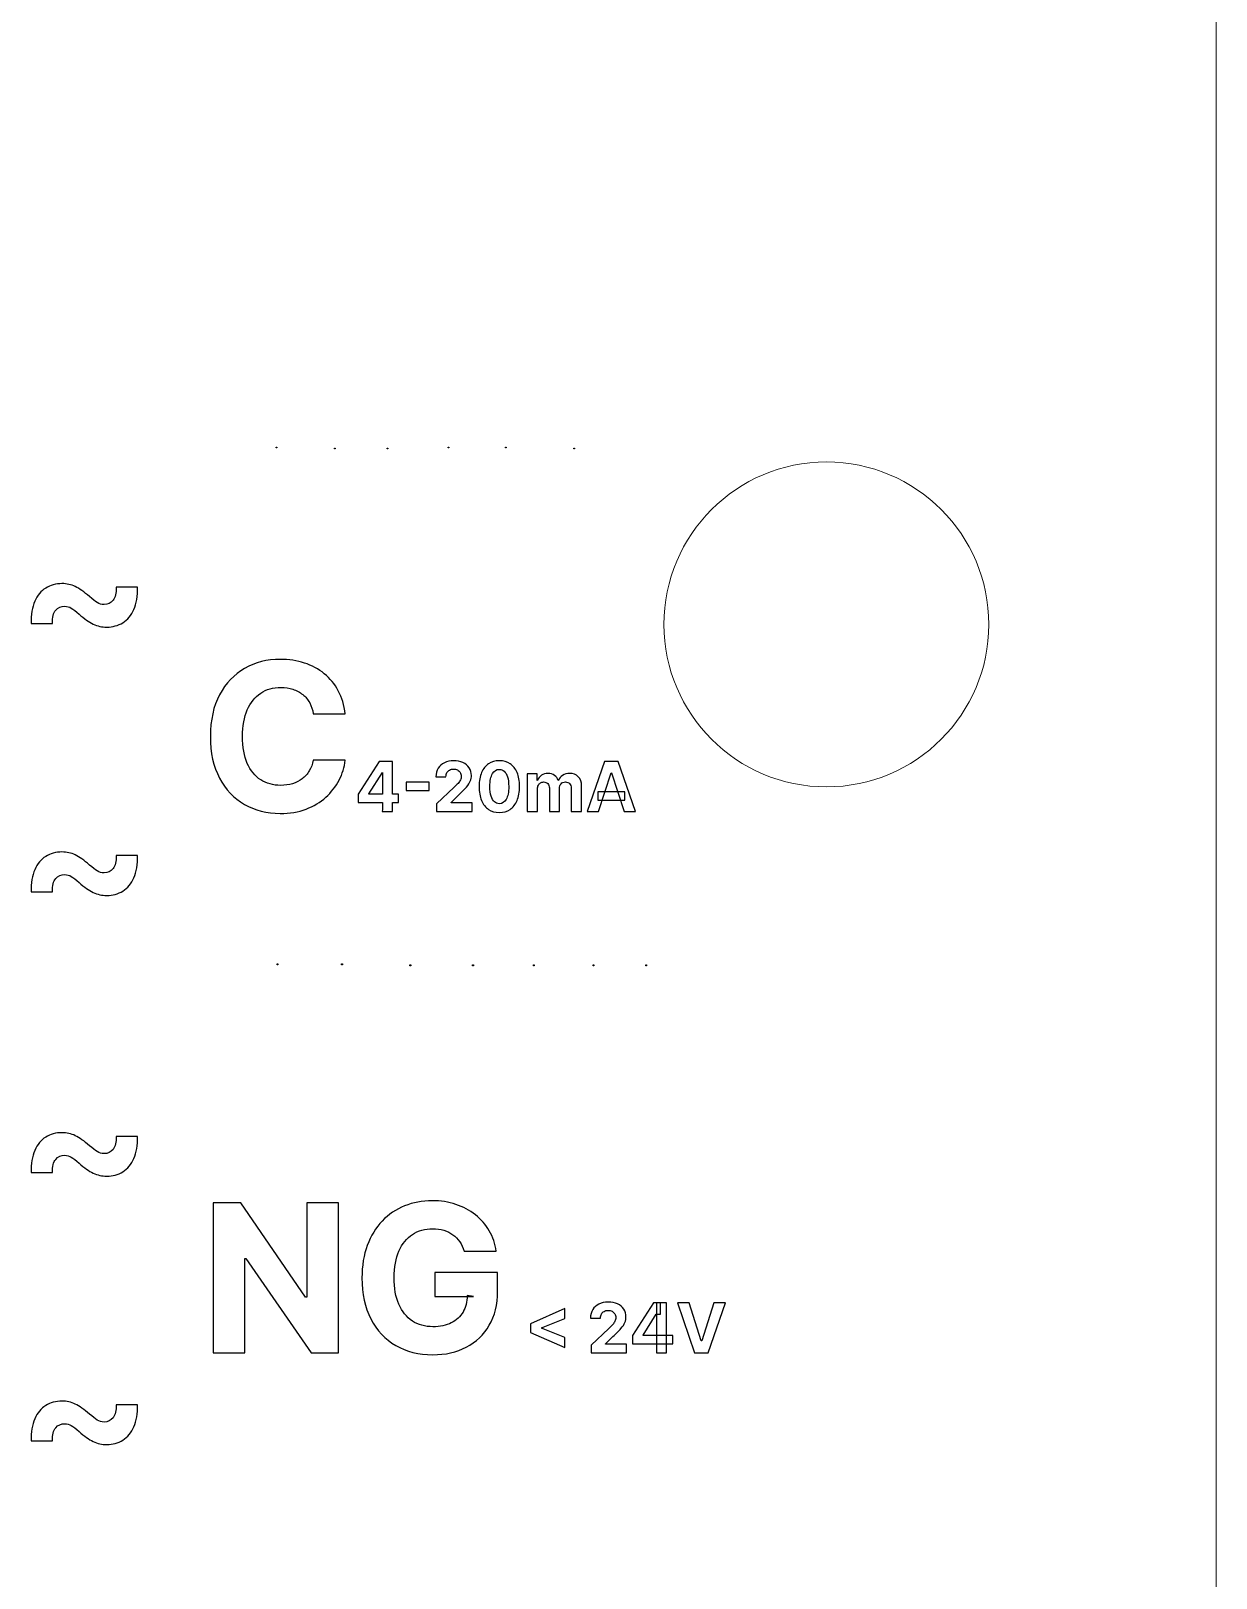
# Model space of a CAD drawing. Header units: millimetres. Extents: x -19 to 19, y -61 to 61.
# Drawn here: x 0.25 to 18.5, y -37.18 to -13.36 of the extents above; entities that cross this region are included whole.
import ezdxf
from ezdxf.lldxf.tags import DXFTag

# ---------------------------------------------------------------- set-up
doc = ezdxf.new("R2010")
doc.units = ezdxf.units.MM
doc.header["$MEASUREMENT"] = 0
doc.header["$XCLIPFRAME"] = 0
doc.layers.add('Layer 1', color=7, linetype='Continuous')
tags = doc.linetypes.add('New Line40', pattern=[0.2, 0.1, -0.1]).pattern_tags.tags
tags[6:7] = [DXFTag(74, 4), DXFTag(75, 0), DXFTag(340, '0'), DXFTag(46, 1.0), DXFTag(50, 0.0), DXFTag(44, 0.0), DXFTag(45, 0.0)]
tags[4:5] = [DXFTag(74, 4), DXFTag(75, 0), DXFTag(340, '0'), DXFTag(46, 1.0), DXFTag(50, 0.0), DXFTag(44, 0.0), DXFTag(45, 0.0)]
tags = doc.linetypes.add('New Line47', pattern=[0.2, 0.1, -0.1]).pattern_tags.tags
tags[6:7] = [DXFTag(74, 4), DXFTag(75, 0), DXFTag(340, '0'), DXFTag(46, 1.0), DXFTag(50, 0.0), DXFTag(44, 0.0), DXFTag(45, 0.0)]
tags[4:5] = [DXFTag(74, 4), DXFTag(75, 0), DXFTag(340, '0'), DXFTag(46, 1.0), DXFTag(50, 0.0), DXFTag(44, 0.0), DXFTag(45, 0.0)]
picture_1 = doc.add_image_def('image4.png', size_in_pixel=(64, 70))
picture_2 = doc.add_image_def('image5.png', size_in_pixel=(64, 70))
picture_3 = doc.add_image_def('image6.png', size_in_pixel=(53, 68))
picture_4 = doc.add_image_def('image7.png', size_in_pixel=(46, 68))
picture_5 = doc.add_image_def('image8.png', size_in_pixel=(56, 68))
picture_6 = doc.add_image_def('image9.png', size_in_pixel=(57, 68))
picture_7 = doc.add_image_def('image10.png', size_in_pixel=(56, 69))
picture_8 = doc.add_image_def('image11.png', size_in_pixel=(61, 70))
picture_9 = doc.add_image_def('image12.png', size_in_pixel=(53, 68))
picture_10 = doc.add_image_def('image13.png', size_in_pixel=(54, 70))
picture_11 = doc.add_image_def('image14.png', size_in_pixel=(57, 68))
picture_12 = doc.add_image_def('image15.png', size_in_pixel=(46, 68))
picture_13 = doc.add_image_def('image16.png', size_in_pixel=(54, 70))

msp = doc.modelspace()

# ---------------------------------------------------------------- linework, layer by layer
at = {"layer": 'Layer 1', "linetype": 'New Line47', "lineweight": 5}
msp.add_open_spline([(18.5019, -50.1686), (18.5019, -50.1686), (18.5019, 50.1865), (18.5019, 50.1865)], degree=3, dxfattribs=at)
at = {"layer": 'Layer 1', "linetype": 'New Line40', "lineweight": 5}
msp.add_open_spline([(12.5005, -24.9952), (13.882, -24.9952), (15.002, -23.8753), (15.002, -22.4937), (15.002, -22.4937), (15.002, -21.1121), (13.882, -19.9923), (12.5005, -19.9923), (12.5005, -19.9923), (11.1189, -19.9923), (9.9991, -21.1121), (9.9991, -22.4937), (9.9991, -22.4937), (9.9991, -23.8753), (11.1189, -24.9952), (12.5005, -24.9952)], degree=3, knots=[0, 0, 0, 0, 0.2, 0.2, 0.2, 0.2, 0.4, 0.4, 0.4, 0.4, 0.6, 0.6, 0.6, 0.6, 1, 1, 1, 1], dxfattribs=at)
at = {"layer": 'Layer 1'}
for points, knots in [([(0.2529, -22.48), (0.2492, -22.343), (0.2672, -22.2292), (0.3071, -22.1381), (0.3071, -22.1381), (0.3476, -22.0472), (0.404, -21.9794), (0.4762, -21.9342), (0.4762, -21.9342), (0.5491, -21.8883), (0.6326, -21.8654), (0.7265, -21.8654), (0.7265, -21.8654), (0.7994, -21.8654), (0.8678, -21.8809), (0.9318, -21.9115), (0.9318, -21.9115), (0.9957, -21.9415), (1.069, -21.9931), (1.1516, -22.0661), (1.1516, -22.0661), (1.199, -22.1068), (1.2381, -22.137), (1.2689, -22.1576), (1.2689, -22.1576), (1.2997, -22.1776), (1.3351, -22.1878), (1.3749, -22.1878), (1.3749, -22.1878), (1.432, -22.1878), (1.4783, -22.166), (1.5136, -22.1226), (1.5136, -22.1226), (1.5496, -22.0781), (1.5666, -22.0111), (1.5644, -21.9218), (1.5644, -21.9218), (1.5644, -21.9218), (1.8914, -21.9218), (1.8914, -21.9218), (1.8914, -21.9218), (1.8951, -22.0577), (1.8763, -22.1713), (1.835, -22.2622), (1.835, -22.2622), (1.7944, -22.3533), (1.7376, -22.4217), (1.6647, -22.4676), (1.6647, -22.4676), (1.5918, -22.5124), (1.5095, -22.5351), (1.4177, -22.5351), (1.4177, -22.5351), (1.3425, -22.5351), (1.2727, -22.5195), (1.208, -22.4877), (1.208, -22.4877), (1.1434, -22.4564), (1.0709, -22.4056), (0.9904, -22.3357), (0.9904, -22.3357), (0.9408, -22.292), (0.901, -22.2609), (0.8709, -22.2418), (0.8709, -22.2418), (0.8415, -22.2232), (0.8074, -22.2136), (0.7682, -22.2136), (0.7682, -22.2136), (0.7134, -22.2136), (0.6675, -22.2344), (0.6307, -22.2757), (0.6307, -22.2757), (0.5946, -22.3162), (0.5774, -22.3844), (0.5788, -22.48), (0.5788, -22.48), (0.5788, -22.48), (0.2529, -22.48), (0.2529, -22.48)], [0, 0, 0, 0, 0.047619, 0.047619, 0.047619, 0.047619, 0.0952381, 0.0952381, 0.0952381, 0.0952381, 0.1428571, 0.1428571, 0.1428571, 0.1428571, 0.1904762, 0.1904762, 0.1904762, 0.1904762, 0.2380952, 0.2380952, 0.2380952, 0.2380952, 0.2857143, 0.2857143, 0.2857143, 0.2857143, 0.3333333, 0.3333333, 0.3333333, 0.3333333, 0.3809524, 0.3809524, 0.3809524, 0.3809524, 0.4285714, 0.4285714, 0.4285714, 0.4285714, 0.4761905, 0.4761905, 0.4761905, 0.4761905, 0.5238095, 0.5238095, 0.5238095, 0.5238095, 0.5714286, 0.5714286, 0.5714286, 0.5714286, 0.6190476, 0.6190476, 0.6190476, 0.6190476, 0.6666667, 0.6666667, 0.6666667, 0.6666667, 0.7142857, 0.7142857, 0.7142857, 0.7142857, 0.7619048, 0.7619048, 0.7619048, 0.7619048, 0.8095238, 0.8095238, 0.8095238, 0.8095238, 0.8571429, 0.8571429, 0.8571429, 0.8571429, 0.9047619, 0.9047619, 0.9047619, 0.9047619, 1, 1, 1, 1]), ([(5.0912, -23.8719), (5.0912, -23.8719), (4.5973, -23.8719), (4.5973, -23.8719), (4.5973, -23.8719), (4.5882, -23.808), (4.5698, -23.7512), (4.5421, -23.7017), (4.5421, -23.7017), (4.5142, -23.6513), (4.4785, -23.6083), (4.4349, -23.573), (4.4349, -23.573), (4.3913, -23.5377), (4.341, -23.5105), (4.2838, -23.4918), (4.2838, -23.4918), (4.2274, -23.4732), (4.1662, -23.4637), (4.1, -23.4637), (4.1, -23.4637), (3.9804, -23.4637), (3.8764, -23.4933), (3.7877, -23.5529), (3.7877, -23.5529), (3.6989, -23.6115), (3.6301, -23.6972), (3.5813, -23.8097), (3.5813, -23.8097), (3.5325, -23.9219), (3.508, -24.0578), (3.508, -24.2179), (3.508, -24.2179), (3.508, -24.3827), (3.5325, -24.521), (3.5813, -24.6329), (3.5813, -24.6329), (3.6309, -24.745), (3.7001, -24.8297), (3.7888, -24.8869), (3.7888, -24.8869), (3.8775, -24.9437), (3.9801, -24.9723), (4.0966, -24.9723), (4.0966, -24.9723), (4.162, -24.9723), (4.2226, -24.9639), (4.2782, -24.9465), (4.2782, -24.9465), (4.3346, -24.9292), (4.3846, -24.9041), (4.4281, -24.8711), (4.4281, -24.8711), (4.4718, -24.8372), (4.5078, -24.7962), (4.5363, -24.7478), (4.5363, -24.7478), (4.5657, -24.7), (4.5859, -24.6452), (4.5973, -24.5834), (4.5973, -24.5834), (4.5973, -24.5834), (5.0912, -24.5856), (5.0912, -24.5856), (5.0912, -24.5856), (5.0784, -24.6918), (5.0464, -24.7937), (4.9953, -24.8925), (4.9953, -24.8925), (4.9449, -24.9899), (4.8769, -25.0777), (4.7912, -25.1551), (4.7912, -25.1551), (4.7062, -25.2319), (4.6047, -25.2927), (4.4867, -25.3378), (4.4867, -25.3378), (4.3695, -25.3823), (4.2368, -25.4042), (4.0887, -25.4042), (4.0887, -25.4042), (3.8828, -25.4042), (3.6985, -25.3575), (3.5362, -25.2644), (3.5362, -25.2644), (3.3746, -25.1712), (3.2467, -25.0365), (3.1529, -24.8597), (3.1529, -24.8597), (3.0596, -24.683), (3.013, -24.4691), (3.013, -24.2179), (3.013, -24.2179), (3.013, -23.9664), (3.0603, -23.7519), (3.1551, -23.5755), (3.1551, -23.5755), (3.2498, -23.3988), (3.3783, -23.2639), (3.5408, -23.1715), (3.5408, -23.1715), (3.7031, -23.0783), (3.8857, -23.0318), (4.0887, -23.0318), (4.0887, -23.0318), (4.2226, -23.0318), (4.3466, -23.0505), (4.4609, -23.0882), (4.4609, -23.0882), (4.5758, -23.1257), (4.6777, -23.1807), (4.7664, -23.2526), (4.7664, -23.2526), (4.8552, -23.3242), (4.9273, -23.4118), (4.9829, -23.5154), (4.9829, -23.5154), (5.0393, -23.6192), (5.0753, -23.7381), (5.0912, -23.8719)], [0, 0, 0, 0, 0.0322581, 0.0322581, 0.0322581, 0.0322581, 0.0645161, 0.0645161, 0.0645161, 0.0645161, 0.0967742, 0.0967742, 0.0967742, 0.0967742, 0.1290323, 0.1290323, 0.1290323, 0.1290323, 0.1612903, 0.1612903, 0.1612903, 0.1612903, 0.1935484, 0.1935484, 0.1935484, 0.1935484, 0.2258065, 0.2258065, 0.2258065, 0.2258065, 0.2580645, 0.2580645, 0.2580645, 0.2580645, 0.2903226, 0.2903226, 0.2903226, 0.2903226, 0.3225806, 0.3225806, 0.3225806, 0.3225806, 0.3548387, 0.3548387, 0.3548387, 0.3548387, 0.3870968, 0.3870968, 0.3870968, 0.3870968, 0.4193548, 0.4193548, 0.4193548, 0.4193548, 0.4516129, 0.4516129, 0.4516129, 0.4516129, 0.483871, 0.483871, 0.483871, 0.483871, 0.516129, 0.516129, 0.516129, 0.516129, 0.5483871, 0.5483871, 0.5483871, 0.5483871, 0.5806452, 0.5806452, 0.5806452, 0.5806452, 0.6129032, 0.6129032, 0.6129032, 0.6129032, 0.6451613, 0.6451613, 0.6451613, 0.6451613, 0.6774194, 0.6774194, 0.6774194, 0.6774194, 0.7096774, 0.7096774, 0.7096774, 0.7096774, 0.7419355, 0.7419355, 0.7419355, 0.7419355, 0.7741935, 0.7741935, 0.7741935, 0.7741935, 0.8064516, 0.8064516, 0.8064516, 0.8064516, 0.8387097, 0.8387097, 0.8387097, 0.8387097, 0.8709677, 0.8709677, 0.8709677, 0.8709677, 0.9032258, 0.9032258, 0.9032258, 0.9032258, 0.9354839, 0.9354839, 0.9354839, 0.9354839, 1, 1, 1, 1]), ([(5.6607, -25.3727), (5.6607, -25.3727), (5.6649, -25.3419), (5.6649, -25.3419), (5.6649, -25.3419), (5.6649, -25.3419), (5.6649, -25.2372), (5.6649, -25.2372), (5.6649, -25.2372), (5.6649, -25.2372), (5.2914, -25.2372), (5.2914, -25.2372), (5.2914, -25.2372), (5.2914, -25.2372), (5.2914, -25.1092), (5.2914, -25.1092), (5.2914, -25.1092), (5.2914, -25.1092), (5.6127, -24.6029), (5.6127, -24.6029), (5.6127, -24.6029), (5.6127, -24.6029), (5.6638, -24.6029), (5.6638, -24.6029), (5.6638, -24.6029), (5.6638, -24.6029), (5.7231, -24.6029), (5.7231, -24.6029), (5.7231, -24.6029), (5.7231, -24.6029), (5.8163, -24.6029), (5.8163, -24.6029), (5.8163, -24.6029), (5.8163, -24.6029), (5.8163, -24.7294), (5.8163, -24.7294), (5.8163, -24.7294), (5.8163, -24.7294), (5.8163, -25.1071), (5.8163, -25.1071), (5.8163, -25.1071), (5.8163, -25.1071), (5.9118, -25.1071), (5.9118, -25.1071), (5.9118, -25.1071), (5.9118, -25.1071), (5.9118, -25.2372), (5.9118, -25.2372), (5.9118, -25.2372), (5.9118, -25.2372), (5.8163, -25.2372), (5.8163, -25.2372), (5.8163, -25.2372), (5.8163, -25.2372), (5.8163, -25.3422), (5.8163, -25.3422), (5.8163, -25.3422), (5.8163, -25.3422), (5.8163, -25.3727), (5.8163, -25.3727), (5.8163, -25.3727), (5.8163, -25.3727), (5.6607, -25.3727), (5.6607, -25.3727)], [0, 0, 0, 0, 0.0588235, 0.0588235, 0.0588235, 0.0588235, 0.1176471, 0.1176471, 0.1176471, 0.1176471, 0.1764706, 0.1764706, 0.1764706, 0.1764706, 0.2352941, 0.2352941, 0.2352941, 0.2352941, 0.2941176, 0.2941176, 0.2941176, 0.2941176, 0.3529412, 0.3529412, 0.3529412, 0.3529412, 0.4117647, 0.4117647, 0.4117647, 0.4117647, 0.4705882, 0.4705882, 0.4705882, 0.4705882, 0.5294118, 0.5294118, 0.5294118, 0.5294118, 0.5882353, 0.5882353, 0.5882353, 0.5882353, 0.6470588, 0.6470588, 0.6470588, 0.6470588, 0.7058824, 0.7058824, 0.7058824, 0.7058824, 0.7647059, 0.7647059, 0.7647059, 0.7647059, 0.8235294, 0.8235294, 0.8235294, 0.8235294, 0.8823529, 0.8823529, 0.8823529, 0.8823529, 1, 1, 1, 1]), ([(5.6649, -25.1071), (5.6649, -25.1071), (5.6649, -24.7725), (5.6649, -24.7725), (5.6649, -24.7725), (5.6649, -24.7725), (5.4552, -25.1011), (5.4552, -25.1011), (5.4552, -25.1011), (5.4552, -25.1011), (5.4552, -25.1071), (5.4552, -25.1071), (5.4552, -25.1071), (5.4552, -25.1071), (5.6649, -25.1071), (5.6649, -25.1071)], [0, 0, 0, 0, 0.2, 0.2, 0.2, 0.2, 0.4, 0.4, 0.4, 0.4, 0.6, 0.6, 0.6, 0.6, 1, 1, 1, 1]), ([(6.4947, -25.3727), (6.4947, -25.3727), (6.4947, -25.2556), (6.4947, -25.2556), (6.4947, -25.2556), (6.4947, -25.2556), (6.7687, -25.0019), (6.7687, -25.0019), (6.7687, -25.0019), (6.7921, -24.9793), (6.8115, -24.9589), (6.8274, -24.9409), (6.8274, -24.9409), (6.8434, -24.9229), (6.8555, -24.9052), (6.8638, -24.888), (6.8638, -24.888), (6.8721, -24.8703), (6.8762, -24.8513), (6.8762, -24.8312), (6.8762, -24.8312), (6.8762, -24.8085), (6.8711, -24.7892), (6.8609, -24.7729), (6.8609, -24.7729), (6.8506, -24.7564), (6.8365, -24.7437), (6.8187, -24.7348), (6.8187, -24.7348), (6.801, -24.726), (6.7807, -24.7214), (6.7582, -24.7214), (6.7582, -24.7214), (6.7346, -24.7214), (6.714, -24.726), (6.6966, -24.7356), (6.6966, -24.7356), (6.679, -24.745), (6.6655, -24.7588), (6.6559, -24.7765), (6.6559, -24.7765), (6.6464, -24.7945), (6.6416, -24.8156), (6.6416, -24.84), (6.6416, -24.84), (6.6416, -24.84), (6.4872, -24.84), (6.4872, -24.84), (6.4872, -24.84), (6.4872, -24.7898), (6.4986, -24.7461), (6.5214, -24.709), (6.5214, -24.709), (6.5442, -24.6721), (6.5762, -24.6432), (6.6172, -24.623), (6.6172, -24.623), (6.6583, -24.6025), (6.7056, -24.5924), (6.7594, -24.5924), (6.7594, -24.5924), (6.8145, -24.5924), (6.8625, -24.6022), (6.9033, -24.622), (6.9033, -24.622), (6.9443, -24.641), (6.9763, -24.6678), (6.9991, -24.7024), (6.9991, -24.7024), (7.0219, -24.7366), (7.0333, -24.7757), (7.0333, -24.8203), (7.0333, -24.8203), (7.0333, -24.8492), (7.0275, -24.8781), (7.0161, -24.9063), (7.0161, -24.9063), (7.0047, -24.9345), (6.9846, -24.9659), (6.9555, -25.0005), (6.9555, -25.0005), (6.9265, -25.0351), (6.8855, -25.076), (6.8326, -25.1243), (6.8326, -25.1243), (6.8326, -25.1243), (6.7202, -25.2344), (6.7202, -25.2344), (6.7202, -25.2344), (6.7202, -25.2344), (6.7202, -25.2398), (6.7202, -25.2398), (6.7202, -25.2398), (6.7202, -25.2398), (7.0435, -25.2398), (7.0435, -25.2398), (7.0435, -25.2398), (7.0435, -25.2398), (7.0435, -25.3727), (7.0435, -25.3727), (7.0435, -25.3727), (7.0435, -25.3727), (6.4947, -25.3727), (6.4947, -25.3727)], [0, 0, 0, 0, 0.037037, 0.037037, 0.037037, 0.037037, 0.0740741, 0.0740741, 0.0740741, 0.0740741, 0.1111111, 0.1111111, 0.1111111, 0.1111111, 0.1481481, 0.1481481, 0.1481481, 0.1481481, 0.1851852, 0.1851852, 0.1851852, 0.1851852, 0.2222222, 0.2222222, 0.2222222, 0.2222222, 0.2592593, 0.2592593, 0.2592593, 0.2592593, 0.2962963, 0.2962963, 0.2962963, 0.2962963, 0.3333333, 0.3333333, 0.3333333, 0.3333333, 0.3703704, 0.3703704, 0.3703704, 0.3703704, 0.4074074, 0.4074074, 0.4074074, 0.4074074, 0.4444444, 0.4444444, 0.4444444, 0.4444444, 0.4814815, 0.4814815, 0.4814815, 0.4814815, 0.5185185, 0.5185185, 0.5185185, 0.5185185, 0.5555556, 0.5555556, 0.5555556, 0.5555556, 0.5925926, 0.5925926, 0.5925926, 0.5925926, 0.6296296, 0.6296296, 0.6296296, 0.6296296, 0.6666667, 0.6666667, 0.6666667, 0.6666667, 0.7037037, 0.7037037, 0.7037037, 0.7037037, 0.7407407, 0.7407407, 0.7407407, 0.7407407, 0.7777778, 0.7777778, 0.7777778, 0.7777778, 0.8148148, 0.8148148, 0.8148148, 0.8148148, 0.8518519, 0.8518519, 0.8518519, 0.8518519, 0.8888889, 0.8888889, 0.8888889, 0.8888889, 0.9259259, 0.9259259, 0.9259259, 0.9259259, 1, 1, 1, 1]), ([(7.4632, -25.3896), (7.3985, -25.3892), (7.3429, -25.3734), (7.2964, -25.342), (7.2964, -25.342), (7.25, -25.3103), (7.2142, -25.2648), (7.1892, -25.2048), (7.1892, -25.2048), (7.1644, -25.1448), (7.1521, -25.0728), (7.1524, -24.9885), (7.1524, -24.9885), (7.1524, -24.9045), (7.1648, -24.8333), (7.1896, -24.774), (7.1896, -24.774), (7.2146, -24.7148), (7.2504, -24.67), (7.2966, -24.6392), (7.2966, -24.6392), (7.3433, -24.6078), (7.3988, -24.5924), (7.4632, -24.5924), (7.4632, -24.5924), (7.5276, -24.5924), (7.5829, -24.6078), (7.6293, -24.6392), (7.6293, -24.6392), (7.6759, -24.6702), (7.7118, -24.715), (7.7368, -24.7744), (7.7368, -24.7744), (7.7619, -24.8333), (7.7743, -24.9045), (7.774, -24.9885), (7.774, -24.9885), (7.774, -25.0732), (7.7615, -25.1452), (7.7364, -25.2051), (7.7364, -25.2051), (7.7116, -25.2651), (7.676, -25.3106), (7.6297, -25.3424), (7.6297, -25.3424), (7.5833, -25.3738), (7.5279, -25.3896), (7.4632, -25.3896)], [0, 0, 0, 0, 0.0769231, 0.0769231, 0.0769231, 0.0769231, 0.1538462, 0.1538462, 0.1538462, 0.1538462, 0.2307692, 0.2307692, 0.2307692, 0.2307692, 0.3076923, 0.3076923, 0.3076923, 0.3076923, 0.3846154, 0.3846154, 0.3846154, 0.3846154, 0.4615385, 0.4615385, 0.4615385, 0.4615385, 0.5384615, 0.5384615, 0.5384615, 0.5384615, 0.6153846, 0.6153846, 0.6153846, 0.6153846, 0.6923077, 0.6923077, 0.6923077, 0.6923077, 0.7692308, 0.7692308, 0.7692308, 0.7692308, 0.8461538, 0.8461538, 0.8461538, 0.8461538, 1, 1, 1, 1]), ([(7.4632, -25.2548), (7.5073, -25.2548), (7.5425, -25.2327), (7.5688, -25.1882), (7.5688, -25.1882), (7.5952, -25.1438), (7.6081, -25.0775), (7.6079, -24.9885), (7.6079, -24.9885), (7.6079, -24.9303), (7.6019, -24.8816), (7.5899, -24.8428), (7.5899, -24.8428), (7.5781, -24.804), (7.5613, -24.7746), (7.5395, -24.7553), (7.5395, -24.7553), (7.518, -24.7356), (7.4925, -24.726), (7.4632, -24.726), (7.4632, -24.726), (7.4193, -24.726), (7.3843, -24.7478), (7.358, -24.7916), (7.358, -24.7916), (7.3317, -24.8355), (7.3184, -24.9011), (7.3181, -24.9885), (7.3181, -24.9885), (7.3181, -25.0477), (7.324, -25.0972), (7.3358, -25.1367), (7.3358, -25.1367), (7.3478, -25.1759), (7.3648, -25.2055), (7.3865, -25.2252), (7.3865, -25.2252), (7.4084, -25.245), (7.4339, -25.2548), (7.4632, -25.2548)], [0, 0, 0, 0, 0.0909091, 0.0909091, 0.0909091, 0.0909091, 0.1818182, 0.1818182, 0.1818182, 0.1818182, 0.2727273, 0.2727273, 0.2727273, 0.2727273, 0.3636364, 0.3636364, 0.3636364, 0.3636364, 0.4545455, 0.4545455, 0.4545455, 0.4545455, 0.5454545, 0.5454545, 0.5454545, 0.5454545, 0.6363636, 0.6363636, 0.6363636, 0.6363636, 0.7272727, 0.7272727, 0.7272727, 0.7272727, 0.8181818, 0.8181818, 0.8181818, 0.8181818, 1, 1, 1, 1]), ([(8.9927, -25.3727), (8.9927, -25.3727), (8.8183, -25.3727), (8.8183, -25.3727), (8.8183, -25.3727), (8.8183, -25.3727), (9.084, -24.6029), (9.084, -24.6029), (9.084, -24.6029), (9.084, -24.6029), (9.2938, -24.6029), (9.2938, -24.6029), (9.2938, -24.6029), (9.2938, -24.6029), (9.5592, -25.3727), (9.5592, -25.3727), (9.5592, -25.3727), (9.5592, -25.3727), (9.3847, -25.3727), (9.3847, -25.3727), (9.3847, -25.3727), (9.3847, -25.3727), (9.1919, -24.7789), (9.1919, -24.7789), (9.1919, -24.7789), (9.1919, -24.7789), (9.1859, -24.7789), (9.1859, -24.7789), (9.1859, -24.7789), (9.1859, -24.7789), (8.9927, -25.3727), (8.9927, -25.3727)], [0, 0, 0, 0, 0.1111111, 0.1111111, 0.1111111, 0.1111111, 0.2222222, 0.2222222, 0.2222222, 0.2222222, 0.3333333, 0.3333333, 0.3333333, 0.3333333, 0.4444444, 0.4444444, 0.4444444, 0.4444444, 0.5555556, 0.5555556, 0.5555556, 0.5555556, 0.6666667, 0.6666667, 0.6666667, 0.6666667, 0.7777778, 0.7777778, 0.7777778, 0.7777778, 1, 1, 1, 1]), ([(6.3815, -24.9243), (6.3815, -24.9243), (6.3815, -25.0513), (6.3815, -25.0513), (6.3815, -25.0513), (6.3815, -25.0513), (6.0305, -25.0513), (6.0305, -25.0513), (6.0305, -25.0513), (6.0305, -25.0513), (6.0305, -24.9243), (6.0305, -24.9243), (6.0305, -24.9243), (6.0305, -24.9243), (6.3815, -24.9243), (6.3815, -24.9243)], [0, 0, 0, 0, 0.2, 0.2, 0.2, 0.2, 0.4, 0.4, 0.4, 0.4, 0.6, 0.6, 0.6, 0.6, 1, 1, 1, 1]), ([(7.8916, -25.3727), (7.8916, -25.3727), (7.8916, -24.7956), (7.8916, -24.7956), (7.8916, -24.7956), (7.8916, -24.7956), (8.0442, -24.7956), (8.0442, -24.7956), (8.0442, -24.7956), (8.0442, -24.7956), (8.0442, -24.8972), (8.0442, -24.8972), (8.0442, -24.8972), (8.0442, -24.8972), (8.051, -24.8972), (8.051, -24.8972), (8.051, -24.8972), (8.063, -24.8636), (8.083, -24.8368), (8.1111, -24.8171), (8.1111, -24.8171), (8.1391, -24.7976), (8.1727, -24.7877), (8.2118, -24.7877), (8.2118, -24.7877), (8.2514, -24.7877), (8.2852, -24.7976), (8.3129, -24.8177), (8.3129, -24.8177), (8.3408, -24.8372), (8.3593, -24.8636), (8.3685, -24.8972), (8.3685, -24.8972), (8.3685, -24.8972), (8.3745, -24.8972), (8.3745, -24.8972), (8.3745, -24.8972), (8.3864, -24.8643), (8.4077, -24.8379), (8.4385, -24.8181), (8.4385, -24.8181), (8.4696, -24.798), (8.5062, -24.7877), (8.5486, -24.7877), (8.5486, -24.7877), (8.6025, -24.7877), (8.6461, -24.8051), (8.6797, -24.8393), (8.6797, -24.8393), (8.7136, -24.8735), (8.7305, -24.9219), (8.7305, -24.9847), (8.7305, -24.9847), (8.7305, -24.9847), (8.7305, -25.3727), (8.7305, -25.3727), (8.7305, -25.3727), (8.7305, -25.3727), (8.5708, -25.3727), (8.5708, -25.3727), (8.5708, -25.3727), (8.5708, -25.3727), (8.5708, -25.016), (8.5708, -25.016), (8.5708, -25.016), (8.5708, -24.9839), (8.5622, -24.96), (8.5452, -24.9437), (8.5452, -24.9437), (8.5281, -24.9279), (8.5069, -24.9197), (8.4813, -24.9197), (8.4813, -24.9197), (8.4522, -24.9197), (8.4296, -24.9292), (8.4133, -24.9476), (8.4133, -24.9476), (8.397, -24.9659), (8.3889, -24.9903), (8.3889, -25.0203), (8.3889, -25.0203), (8.3889, -25.0203), (8.3889, -25.3727), (8.3889, -25.3727), (8.3889, -25.3727), (8.3889, -25.3727), (8.2337, -25.3727), (8.2337, -25.3727), (8.2337, -25.3727), (8.2337, -25.3727), (8.2337, -25.0125), (8.2337, -25.0125), (8.2337, -25.0125), (8.2337, -24.9843), (8.2255, -24.9617), (8.2091, -24.9451), (8.2091, -24.9451), (8.1931, -24.9281), (8.1719, -24.9197), (8.1457, -24.9197), (8.1457, -24.9197), (8.1279, -24.9197), (8.1118, -24.9243), (8.0975, -24.9335), (8.0975, -24.9335), (8.0835, -24.9423), (8.0723, -24.9547), (8.0641, -24.9705), (8.0641, -24.9705), (8.0558, -24.9864), (8.0517, -25.0048), (8.0517, -25.0263), (8.0517, -25.0263), (8.0517, -25.0263), (8.0517, -25.3727), (8.0517, -25.3727), (8.0517, -25.3727), (8.0517, -25.3727), (7.8916, -25.3727), (7.8916, -25.3727)], [0, 0, 0, 0, 0.0322581, 0.0322581, 0.0322581, 0.0322581, 0.0645161, 0.0645161, 0.0645161, 0.0645161, 0.0967742, 0.0967742, 0.0967742, 0.0967742, 0.1290323, 0.1290323, 0.1290323, 0.1290323, 0.1612903, 0.1612903, 0.1612903, 0.1612903, 0.1935484, 0.1935484, 0.1935484, 0.1935484, 0.2258065, 0.2258065, 0.2258065, 0.2258065, 0.2580645, 0.2580645, 0.2580645, 0.2580645, 0.2903226, 0.2903226, 0.2903226, 0.2903226, 0.3225806, 0.3225806, 0.3225806, 0.3225806, 0.3548387, 0.3548387, 0.3548387, 0.3548387, 0.3870968, 0.3870968, 0.3870968, 0.3870968, 0.4193548, 0.4193548, 0.4193548, 0.4193548, 0.4516129, 0.4516129, 0.4516129, 0.4516129, 0.483871, 0.483871, 0.483871, 0.483871, 0.516129, 0.516129, 0.516129, 0.516129, 0.5483871, 0.5483871, 0.5483871, 0.5483871, 0.5806452, 0.5806452, 0.5806452, 0.5806452, 0.6129032, 0.6129032, 0.6129032, 0.6129032, 0.6451613, 0.6451613, 0.6451613, 0.6451613, 0.6774194, 0.6774194, 0.6774194, 0.6774194, 0.7096774, 0.7096774, 0.7096774, 0.7096774, 0.7419355, 0.7419355, 0.7419355, 0.7419355, 0.7741935, 0.7741935, 0.7741935, 0.7741935, 0.8064516, 0.8064516, 0.8064516, 0.8064516, 0.8387097, 0.8387097, 0.8387097, 0.8387097, 0.8709677, 0.8709677, 0.8709677, 0.8709677, 0.9032258, 0.9032258, 0.9032258, 0.9032258, 0.9354839, 0.9354839, 0.9354839, 0.9354839, 1, 1, 1, 1]), ([(8.9818, -25.07), (8.9818, -25.07), (9.3937, -25.07), (9.3937, -25.07), (9.3937, -25.07), (9.3937, -25.07), (9.3937, -25.1974), (9.3937, -25.1974), (9.3937, -25.1974), (9.3937, -25.1974), (8.9818, -25.1974), (8.9818, -25.1974), (8.9818, -25.1974), (8.9818, -25.1974), (8.9818, -25.07), (8.9818, -25.07)], [0, 0, 0, 0, 0.2, 0.2, 0.2, 0.2, 0.4, 0.4, 0.4, 0.4, 0.6, 0.6, 0.6, 0.6, 1, 1, 1, 1]), ([(0.2529, -26.6122), (0.2492, -26.4752), (0.2672, -26.3614), (0.3071, -26.2703), (0.3071, -26.2703), (0.3476, -26.1793), (0.404, -26.1115), (0.4762, -26.0664), (0.4762, -26.0664), (0.5491, -26.0205), (0.6326, -25.9976), (0.7265, -25.9976), (0.7265, -25.9976), (0.7994, -25.9976), (0.8678, -26.0128), (0.9318, -26.0439), (0.9318, -26.0439), (0.9957, -26.0737), (1.069, -26.1253), (1.1516, -26.1983), (1.1516, -26.1983), (1.199, -26.2389), (1.2381, -26.2692), (1.2689, -26.2897), (1.2689, -26.2897), (1.2997, -26.3097), (1.3351, -26.32), (1.3749, -26.32), (1.3749, -26.32), (1.432, -26.32), (1.4783, -26.2981), (1.5136, -26.2544), (1.5136, -26.2544), (1.5496, -26.2103), (1.5666, -26.1433), (1.5644, -26.054), (1.5644, -26.054), (1.5644, -26.054), (1.8914, -26.054), (1.8914, -26.054), (1.8914, -26.054), (1.8951, -26.1899), (1.8763, -26.3035), (1.835, -26.3944), (1.835, -26.3944), (1.7944, -26.4855), (1.7376, -26.5536), (1.6647, -26.5995), (1.6647, -26.5995), (1.5918, -26.6446), (1.5095, -26.6673), (1.4177, -26.6673), (1.4177, -26.6673), (1.3425, -26.6673), (1.2727, -26.6514), (1.208, -26.6199), (1.208, -26.6199), (1.1434, -26.5882), (1.0709, -26.5378), (0.9904, -26.4675), (0.9904, -26.4675), (0.9408, -26.4242), (0.901, -26.3927), (0.8709, -26.374), (0.8709, -26.374), (0.8415, -26.3554), (0.8074, -26.3458), (0.7682, -26.3458), (0.7682, -26.3458), (0.7134, -26.3458), (0.6675, -26.3666), (0.6307, -26.4079), (0.6307, -26.4079), (0.5946, -26.4484), (0.5774, -26.5166), (0.5788, -26.6122), (0.5788, -26.6122), (0.5788, -26.6122), (0.2529, -26.6122), (0.2529, -26.6122)], [0, 0, 0, 0, 0.047619, 0.047619, 0.047619, 0.047619, 0.0952381, 0.0952381, 0.0952381, 0.0952381, 0.1428571, 0.1428571, 0.1428571, 0.1428571, 0.1904762, 0.1904762, 0.1904762, 0.1904762, 0.2380952, 0.2380952, 0.2380952, 0.2380952, 0.2857143, 0.2857143, 0.2857143, 0.2857143, 0.3333333, 0.3333333, 0.3333333, 0.3333333, 0.3809524, 0.3809524, 0.3809524, 0.3809524, 0.4285714, 0.4285714, 0.4285714, 0.4285714, 0.4761905, 0.4761905, 0.4761905, 0.4761905, 0.5238095, 0.5238095, 0.5238095, 0.5238095, 0.5714286, 0.5714286, 0.5714286, 0.5714286, 0.6190476, 0.6190476, 0.6190476, 0.6190476, 0.6666667, 0.6666667, 0.6666667, 0.6666667, 0.7142857, 0.7142857, 0.7142857, 0.7142857, 0.7619048, 0.7619048, 0.7619048, 0.7619048, 0.8095238, 0.8095238, 0.8095238, 0.8095238, 0.8571429, 0.8571429, 0.8571429, 0.8571429, 0.9047619, 0.9047619, 0.9047619, 0.9047619, 1, 1, 1, 1]), ([(0.2529, -30.9349), (0.2492, -30.798), (0.2672, -30.6841), (0.3071, -30.593), (0.3071, -30.593), (0.3476, -30.5019), (0.404, -30.4339), (0.4762, -30.3891), (0.4762, -30.3891), (0.5491, -30.3433), (0.6326, -30.3203), (0.7265, -30.3203), (0.7265, -30.3203), (0.7994, -30.3203), (0.8678, -30.3354), (0.9318, -30.3665), (0.9318, -30.3665), (0.9957, -30.3965), (1.069, -30.4479), (1.1516, -30.521), (1.1516, -30.521), (1.199, -30.5615), (1.2381, -30.5919), (1.2689, -30.6121), (1.2689, -30.6121), (1.2997, -30.6325), (1.3351, -30.6428), (1.3749, -30.6428), (1.3749, -30.6428), (1.432, -30.6428), (1.4783, -30.6209), (1.5136, -30.5771), (1.5136, -30.5771), (1.5496, -30.533), (1.5666, -30.4659), (1.5644, -30.3763), (1.5644, -30.3763), (1.5644, -30.3763), (1.8914, -30.3763), (1.8914, -30.3763), (1.8914, -30.3763), (1.8951, -30.5126), (1.8763, -30.6262), (1.835, -30.7172), (1.835, -30.7172), (1.7944, -30.8082), (1.7376, -30.8762), (1.6647, -30.9221), (1.6647, -30.9221), (1.5918, -30.9673), (1.5095, -30.9899), (1.4177, -30.9899), (1.4177, -30.9899), (1.3425, -30.9899), (1.2727, -30.974), (1.208, -30.9427), (1.208, -30.9427), (1.1434, -30.9109), (1.0709, -30.8604), (0.9904, -30.7902), (0.9904, -30.7902), (0.9408, -30.7468), (0.901, -30.7154), (0.8709, -30.6968), (0.8709, -30.6968), (0.8415, -30.6781), (0.8074, -30.6685), (0.7682, -30.6685), (0.7682, -30.6685), (0.7134, -30.6685), (0.6675, -30.6893), (0.6307, -30.7306), (0.6307, -30.7306), (0.5946, -30.7712), (0.5774, -30.8393), (0.5788, -30.9349), (0.5788, -30.9349), (0.5788, -30.9349), (0.2529, -30.9349), (0.2529, -30.9349)], [0, 0, 0, 0, 0.047619, 0.047619, 0.047619, 0.047619, 0.0952381, 0.0952381, 0.0952381, 0.0952381, 0.1428571, 0.1428571, 0.1428571, 0.1428571, 0.1904762, 0.1904762, 0.1904762, 0.1904762, 0.2380952, 0.2380952, 0.2380952, 0.2380952, 0.2857143, 0.2857143, 0.2857143, 0.2857143, 0.3333333, 0.3333333, 0.3333333, 0.3333333, 0.3809524, 0.3809524, 0.3809524, 0.3809524, 0.4285714, 0.4285714, 0.4285714, 0.4285714, 0.4761905, 0.4761905, 0.4761905, 0.4761905, 0.5238095, 0.5238095, 0.5238095, 0.5238095, 0.5714286, 0.5714286, 0.5714286, 0.5714286, 0.6190476, 0.6190476, 0.6190476, 0.6190476, 0.6666667, 0.6666667, 0.6666667, 0.6666667, 0.7142857, 0.7142857, 0.7142857, 0.7142857, 0.7619048, 0.7619048, 0.7619048, 0.7619048, 0.8095238, 0.8095238, 0.8095238, 0.8095238, 0.8571429, 0.8571429, 0.8571429, 0.8571429, 0.9047619, 0.9047619, 0.9047619, 0.9047619, 1, 1, 1, 1]), ([(4.9852, -31.3988), (4.9852, -31.3988), (4.9852, -33.7084), (4.9852, -33.7084), (4.9852, -33.7084), (4.9852, -33.7084), (4.5634, -33.7084), (4.5634, -33.7084), (4.5634, -33.7084), (4.5634, -33.7084), (3.5588, -32.2548), (3.5588, -32.2548), (3.5588, -32.2548), (3.5588, -32.2548), (3.5418, -32.2548), (3.5418, -32.2548), (3.5418, -32.2548), (3.5418, -32.2548), (3.5418, -33.7084), (3.5418, -33.7084), (3.5418, -33.7084), (3.5418, -33.7084), (3.0536, -33.7084), (3.0536, -33.7084), (3.0536, -33.7084), (3.0536, -33.7084), (3.0536, -31.3988), (3.0536, -31.3988), (3.0536, -31.3988), (3.0536, -31.3988), (3.4821, -31.3988), (3.4821, -31.3988), (3.4821, -31.3988), (3.4821, -31.3988), (4.4789, -32.8514), (4.4789, -32.8514), (4.4789, -32.8514), (4.4789, -32.8514), (4.4991, -32.8514), (4.4991, -32.8514), (4.4991, -32.8514), (4.4991, -32.8514), (4.4991, -31.3988), (4.4991, -31.3988), (4.4991, -31.3988), (4.4991, -31.3988), (4.9852, -31.3988), (4.9852, -31.3988)], [0, 0, 0, 0, 0.0769231, 0.0769231, 0.0769231, 0.0769231, 0.1538462, 0.1538462, 0.1538462, 0.1538462, 0.2307692, 0.2307692, 0.2307692, 0.2307692, 0.3076923, 0.3076923, 0.3076923, 0.3076923, 0.3846154, 0.3846154, 0.3846154, 0.3846154, 0.4615385, 0.4615385, 0.4615385, 0.4615385, 0.5384615, 0.5384615, 0.5384615, 0.5384615, 0.6153846, 0.6153846, 0.6153846, 0.6153846, 0.6923077, 0.6923077, 0.6923077, 0.6923077, 0.7692308, 0.7692308, 0.7692308, 0.7692308, 0.8461538, 0.8461538, 0.8461538, 0.8461538, 1, 1, 1, 1]), ([(6.9198, -32.1455), (6.9041, -32.0904), (6.8819, -32.042), (6.8534, -32), (6.8534, -32), (6.8247, -31.957), (6.7898, -31.921), (6.7485, -31.8917), (6.7485, -31.8917), (6.7079, -31.8617), (6.6612, -31.8388), (6.6087, -31.8229), (6.6087, -31.8229), (6.5568, -31.807), (6.4992, -31.7993), (6.4361, -31.7993), (6.4361, -31.7993), (6.3181, -31.7993), (6.2144, -31.8286), (6.1249, -31.8872), (6.1249, -31.8872), (6.0362, -31.9457), (5.967, -32.031), (5.9174, -32.1433), (5.9174, -32.1433), (5.8678, -32.2544), (5.843, -32.3905), (5.843, -32.5511), (5.843, -32.5511), (5.843, -32.712), (5.8674, -32.8489), (5.9164, -32.9618), (5.9164, -32.9618), (5.9652, -33.0744), (6.0344, -33.1605), (6.1237, -33.2201), (6.1237, -33.2201), (6.2132, -33.2786), (6.3189, -33.308), (6.4407, -33.308), (6.4407, -33.308), (6.5511, -33.308), (6.6455, -33.2885), (6.7236, -33.2493), (6.7236, -33.2493), (6.8026, -33.2094), (6.8627, -33.1534), (6.9041, -33.0814), (6.9041, -33.0814), (6.9462, -33.0091), (6.9673, -32.9237), (6.9673, -32.8253), (6.9673, -32.8253), (6.9673, -32.8253), (7.0665, -32.8401), (7.0665, -32.8401), (7.0665, -32.8401), (7.0665, -32.8401), (6.4711, -32.8401), (6.4711, -32.8401), (6.4711, -32.8401), (6.4711, -32.8401), (6.4711, -32.4724), (6.4711, -32.4724), (6.4711, -32.4724), (6.4711, -32.4724), (7.4375, -32.4724), (7.4375, -32.4724), (7.4375, -32.4724), (7.4375, -32.4724), (7.4375, -32.7631), (7.4375, -32.7631), (7.4375, -32.7631), (7.4375, -32.9663), (7.3947, -33.1406), (7.3089, -33.2864), (7.3089, -33.2864), (7.2232, -33.4315), (7.1052, -33.5436), (6.9549, -33.6227), (6.9549, -33.6227), (6.8045, -33.7006), (6.6323, -33.7398), (6.4384, -33.7398), (6.4384, -33.7398), (6.2219, -33.7398), (6.0317, -33.6922), (5.8678, -33.5965), (5.8678, -33.5965), (5.7039, -33.5003), (5.5761, -33.364), (5.4844, -33.1873), (5.4844, -33.1873), (5.3935, -33.0098), (5.348, -32.7995), (5.348, -32.5558), (5.348, -32.5558), (5.348, -32.3687), (5.3751, -32.2019), (5.4292, -32.055), (5.4292, -32.055), (5.484, -31.908), (5.5607, -31.783), (5.6593, -31.6807), (5.6593, -31.6807), (5.7577, -31.5785), (5.8724, -31.5008), (6.0032, -31.4475), (6.0032, -31.4475), (6.134, -31.3939), (6.2756, -31.3674), (6.4283, -31.3674), (6.4283, -31.3674), (6.5591, -31.3674), (6.6808, -31.3864), (6.7935, -31.425), (6.7935, -31.425), (6.9063, -31.4623), (7.0063, -31.5156), (7.0936, -31.5847), (7.0936, -31.5847), (7.1814, -31.6539), (7.2533, -31.7365), (7.3089, -31.8317), (7.3089, -31.8317), (7.3645, -31.9266), (7.4003, -32.031), (7.416, -32.1455), (7.416, -32.1455), (7.416, -32.1455), (6.9198, -32.1455), (6.9198, -32.1455)], [0, 0, 0, 0, 0.0294118, 0.0294118, 0.0294118, 0.0294118, 0.0588235, 0.0588235, 0.0588235, 0.0588235, 0.0882353, 0.0882353, 0.0882353, 0.0882353, 0.1176471, 0.1176471, 0.1176471, 0.1176471, 0.1470588, 0.1470588, 0.1470588, 0.1470588, 0.1764706, 0.1764706, 0.1764706, 0.1764706, 0.2058824, 0.2058824, 0.2058824, 0.2058824, 0.2352941, 0.2352941, 0.2352941, 0.2352941, 0.2647059, 0.2647059, 0.2647059, 0.2647059, 0.2941176, 0.2941176, 0.2941176, 0.2941176, 0.3235294, 0.3235294, 0.3235294, 0.3235294, 0.3529412, 0.3529412, 0.3529412, 0.3529412, 0.3823529, 0.3823529, 0.3823529, 0.3823529, 0.4117647, 0.4117647, 0.4117647, 0.4117647, 0.4411765, 0.4411765, 0.4411765, 0.4411765, 0.4705882, 0.4705882, 0.4705882, 0.4705882, 0.5, 0.5, 0.5, 0.5, 0.5294118, 0.5294118, 0.5294118, 0.5294118, 0.5588235, 0.5588235, 0.5588235, 0.5588235, 0.5882353, 0.5882353, 0.5882353, 0.5882353, 0.6176471, 0.6176471, 0.6176471, 0.6176471, 0.6470588, 0.6470588, 0.6470588, 0.6470588, 0.6764706, 0.6764706, 0.6764706, 0.6764706, 0.7058824, 0.7058824, 0.7058824, 0.7058824, 0.7352941, 0.7352941, 0.7352941, 0.7352941, 0.7647059, 0.7647059, 0.7647059, 0.7647059, 0.7941176, 0.7941176, 0.7941176, 0.7941176, 0.8235294, 0.8235294, 0.8235294, 0.8235294, 0.8529412, 0.8529412, 0.8529412, 0.8529412, 0.8823529, 0.8823529, 0.8823529, 0.8823529, 0.9117647, 0.9117647, 0.9117647, 0.9117647, 0.9411765, 0.9411765, 0.9411765, 0.9411765, 1, 1, 1, 1]), ([(7.9435, -33.3944), (7.9435, -33.3944), (7.9435, -33.2621), (7.9435, -33.2621), (7.9435, -33.2621), (7.9435, -33.2621), (8.4728, -33.0291), (8.4728, -33.0291), (8.4728, -33.0291), (8.4728, -33.0291), (8.4728, -33.1813), (8.4728, -33.1813), (8.4728, -33.1813), (8.4728, -33.1813), (8.1105, -33.3266), (8.1105, -33.3266), (8.1105, -33.3266), (8.1105, -33.3266), (8.1154, -33.3189), (8.1154, -33.3189), (8.1154, -33.3189), (8.1154, -33.3189), (8.1154, -33.3376), (8.1154, -33.3376), (8.1154, -33.3376), (8.1154, -33.3376), (8.1105, -33.3298), (8.1105, -33.3298), (8.1105, -33.3298), (8.1105, -33.3298), (8.4728, -33.4752), (8.4728, -33.4752), (8.4728, -33.4752), (8.4728, -33.4752), (8.4728, -33.6276), (8.4728, -33.6276), (8.4728, -33.6276), (8.4728, -33.6276), (7.9435, -33.3944), (7.9435, -33.3944)], [0, 0, 0, 0, 0.0909091, 0.0909091, 0.0909091, 0.0909091, 0.1818182, 0.1818182, 0.1818182, 0.1818182, 0.2727273, 0.2727273, 0.2727273, 0.2727273, 0.3636364, 0.3636364, 0.3636364, 0.3636364, 0.4545455, 0.4545455, 0.4545455, 0.4545455, 0.5454545, 0.5454545, 0.5454545, 0.5454545, 0.6363636, 0.6363636, 0.6363636, 0.6363636, 0.7272727, 0.7272727, 0.7272727, 0.7272727, 0.8181818, 0.8181818, 0.8181818, 0.8181818, 1, 1, 1, 1]), ([(8.8752, -33.7084), (8.8752, -33.7084), (8.8752, -33.5909), (8.8752, -33.5909), (8.8752, -33.5909), (8.8752, -33.5909), (9.1492, -33.3372), (9.1492, -33.3372), (9.1492, -33.3372), (9.1726, -33.3146), (9.192, -33.2945), (9.2079, -33.2765), (9.2079, -33.2765), (9.2239, -33.2581), (9.2361, -33.2405), (9.2443, -33.2233), (9.2443, -33.2233), (9.2526, -33.206), (9.2567, -33.1869), (9.2567, -33.1665), (9.2567, -33.1665), (9.2567, -33.1442), (9.2517, -33.1245), (9.2414, -33.1082), (9.2414, -33.1082), (9.231, -33.0917), (9.217, -33.0793), (9.1993, -33.0705), (9.1993, -33.0705), (9.1814, -33.0613), (9.1612, -33.0567), (9.1387, -33.0567), (9.1387, -33.0567), (9.1152, -33.0567), (9.0946, -33.0617), (9.0771, -33.0712), (9.0771, -33.0712), (9.0595, -33.0808), (9.046, -33.0945), (9.0364, -33.1121), (9.0364, -33.1121), (9.027, -33.1297), (9.0222, -33.1509), (9.0222, -33.1756), (9.0222, -33.1756), (9.0222, -33.1756), (8.8677, -33.1756), (8.8677, -33.1756), (8.8677, -33.1756), (8.8677, -33.1252), (8.8791, -33.0814), (8.9019, -33.0443), (8.9019, -33.0443), (8.9247, -33.0073), (8.9567, -32.9787), (8.9978, -32.9583), (8.9978, -32.9583), (9.0388, -32.9382), (9.0862, -32.9279), (9.1399, -32.9279), (9.1399, -32.9279), (9.195, -32.9279), (9.243, -32.9378), (9.2838, -32.9573), (9.2838, -32.9573), (9.3249, -32.9766), (9.3569, -33.0034), (9.3797, -33.0377), (9.3797, -33.0377), (9.4025, -33.072), (9.4138, -33.1114), (9.4138, -33.1558), (9.4138, -33.1558), (9.4138, -33.1848), (9.4081, -33.2133), (9.3966, -33.2416), (9.3966, -33.2416), (9.3853, -33.2701), (9.3651, -33.3016), (9.3361, -33.3361), (9.3361, -33.3361), (9.307, -33.3704), (9.2661, -33.4116), (9.2131, -33.4596), (9.2131, -33.4596), (9.2131, -33.4596), (9.1007, -33.57), (9.1007, -33.57), (9.1007, -33.57), (9.1007, -33.57), (9.1007, -33.5749), (9.1007, -33.5749), (9.1007, -33.5749), (9.1007, -33.5749), (9.4239, -33.5749), (9.4239, -33.5749), (9.4239, -33.5749), (9.4239, -33.5749), (9.4239, -33.7084), (9.4239, -33.7084), (9.4239, -33.7084), (9.4239, -33.7084), (8.8752, -33.7084), (8.8752, -33.7084)], [0, 0, 0, 0, 0.037037, 0.037037, 0.037037, 0.037037, 0.0740741, 0.0740741, 0.0740741, 0.0740741, 0.1111111, 0.1111111, 0.1111111, 0.1111111, 0.1481481, 0.1481481, 0.1481481, 0.1481481, 0.1851852, 0.1851852, 0.1851852, 0.1851852, 0.2222222, 0.2222222, 0.2222222, 0.2222222, 0.2592593, 0.2592593, 0.2592593, 0.2592593, 0.2962963, 0.2962963, 0.2962963, 0.2962963, 0.3333333, 0.3333333, 0.3333333, 0.3333333, 0.3703704, 0.3703704, 0.3703704, 0.3703704, 0.4074074, 0.4074074, 0.4074074, 0.4074074, 0.4444444, 0.4444444, 0.4444444, 0.4444444, 0.4814815, 0.4814815, 0.4814815, 0.4814815, 0.5185185, 0.5185185, 0.5185185, 0.5185185, 0.5555556, 0.5555556, 0.5555556, 0.5555556, 0.5925926, 0.5925926, 0.5925926, 0.5925926, 0.6296296, 0.6296296, 0.6296296, 0.6296296, 0.6666667, 0.6666667, 0.6666667, 0.6666667, 0.7037037, 0.7037037, 0.7037037, 0.7037037, 0.7407407, 0.7407407, 0.7407407, 0.7407407, 0.7777778, 0.7777778, 0.7777778, 0.7777778, 0.8148148, 0.8148148, 0.8148148, 0.8148148, 0.8518519, 0.8518519, 0.8518519, 0.8518519, 0.8888889, 0.8888889, 0.8888889, 0.8888889, 0.9259259, 0.9259259, 0.9259259, 0.9259259, 1, 1, 1, 1]), ([(9.5138, -33.5729), (9.5138, -33.5729), (9.5138, -33.4448), (9.5138, -33.4448), (9.5138, -33.4448), (9.5138, -33.4448), (9.8351, -32.9385), (9.8351, -32.9385), (9.8351, -32.9385), (9.8351, -32.9385), (9.9456, -32.9385), (9.9456, -32.9385), (9.9456, -32.9385), (9.9456, -32.9385), (9.9456, -33.116), (9.9456, -33.116), (9.9456, -33.116), (9.9456, -33.116), (9.8803, -33.116), (9.8803, -33.116), (9.8803, -33.116), (9.8803, -33.116), (9.6776, -33.4364), (9.6776, -33.4364), (9.6776, -33.4364), (9.6776, -33.4364), (9.6776, -33.4424), (9.6776, -33.4424), (9.6776, -33.4424), (9.6776, -33.4424), (10.1343, -33.4424), (10.1343, -33.4424), (10.1343, -33.4424), (10.1343, -33.4424), (10.1343, -33.5729), (10.1343, -33.5729), (10.1343, -33.5729), (10.1343, -33.5729), (9.5138, -33.5729), (9.5138, -33.5729)], [0, 0, 0, 0, 0.0909091, 0.0909091, 0.0909091, 0.0909091, 0.1818182, 0.1818182, 0.1818182, 0.1818182, 0.2727273, 0.2727273, 0.2727273, 0.2727273, 0.3636364, 0.3636364, 0.3636364, 0.3636364, 0.4545455, 0.4545455, 0.4545455, 0.4545455, 0.5454545, 0.5454545, 0.5454545, 0.5454545, 0.6363636, 0.6363636, 0.6363636, 0.6363636, 0.7272727, 0.7272727, 0.7272727, 0.7272727, 0.8181818, 0.8181818, 0.8181818, 0.8181818, 1, 1, 1, 1]), ([(9.8832, -33.7084), (9.8832, -33.7084), (9.8832, -33.5337), (9.8832, -33.5337), (9.8832, -33.5337), (9.8832, -33.5337), (9.8863, -33.4769), (9.8863, -33.4769), (9.8863, -33.4769), (9.8863, -33.4769), (9.8863, -32.9385), (9.8863, -32.9385), (9.8863, -32.9385), (9.8863, -32.9385), (10.0388, -32.9385), (10.0388, -32.9385), (10.0388, -32.9385), (10.0388, -32.9385), (10.0388, -33.7084), (10.0388, -33.7084), (10.0388, -33.7084), (10.0388, -33.7084), (9.8832, -33.7084), (9.8832, -33.7084)], [0, 0, 0, 0, 0.1428571, 0.1428571, 0.1428571, 0.1428571, 0.2857143, 0.2857143, 0.2857143, 0.2857143, 0.4285714, 0.4285714, 0.4285714, 0.4285714, 0.5714286, 0.5714286, 0.5714286, 0.5714286, 0.7142857, 0.7142857, 0.7142857, 0.7142857, 1, 1, 1, 1]), ([(10.3863, -32.9385), (10.3863, -32.9385), (10.5723, -33.5232), (10.5723, -33.5232), (10.5723, -33.5232), (10.5723, -33.5232), (10.5795, -33.5232), (10.5795, -33.5232), (10.5795, -33.5232), (10.5795, -33.5232), (10.766, -32.9385), (10.766, -32.9385), (10.766, -32.9385), (10.766, -32.9385), (10.9464, -32.9385), (10.9464, -32.9385), (10.9464, -32.9385), (10.9464, -32.9385), (10.681, -33.7084), (10.681, -33.7084), (10.681, -33.7084), (10.681, -33.7084), (10.4713, -33.7084), (10.4713, -33.7084), (10.4713, -33.7084), (10.4713, -33.7084), (10.2055, -32.9385), (10.2055, -32.9385), (10.2055, -32.9385), (10.2055, -32.9385), (10.3863, -32.9385), (10.3863, -32.9385)], [0, 0, 0, 0, 0.1111111, 0.1111111, 0.1111111, 0.1111111, 0.2222222, 0.2222222, 0.2222222, 0.2222222, 0.3333333, 0.3333333, 0.3333333, 0.3333333, 0.4444444, 0.4444444, 0.4444444, 0.4444444, 0.5555556, 0.5555556, 0.5555556, 0.5555556, 0.6666667, 0.6666667, 0.6666667, 0.6666667, 0.7777778, 0.7777778, 0.7777778, 0.7777778, 1, 1, 1, 1]), ([(0.2529, -35.0667), (0.2492, -34.9302), (0.2672, -34.8161), (0.3071, -34.7252), (0.3071, -34.7252), (0.3476, -34.6341), (0.404, -34.5661), (0.4762, -34.5213), (0.4762, -34.5213), (0.5491, -34.4754), (0.6326, -34.4525), (0.7265, -34.4525), (0.7265, -34.4525), (0.7994, -34.4525), (0.8678, -34.4676), (0.9318, -34.4986), (0.9318, -34.4986), (0.9957, -34.5286), (1.069, -34.5801), (1.1516, -34.6528), (1.1516, -34.6528), (1.199, -34.6937), (1.2381, -34.7241), (1.2689, -34.7443), (1.2689, -34.7443), (1.2997, -34.7647), (1.3351, -34.7749), (1.3749, -34.7749), (1.3749, -34.7749), (1.432, -34.7749), (1.4783, -34.7531), (1.5136, -34.7093), (1.5136, -34.7093), (1.5496, -34.6652), (1.5666, -34.5981), (1.5644, -34.5085), (1.5644, -34.5085), (1.5644, -34.5085), (1.8914, -34.5085), (1.8914, -34.5085), (1.8914, -34.5085), (1.8951, -34.6448), (1.8763, -34.7584), (1.835, -34.8493), (1.835, -34.8493), (1.7944, -34.94), (1.7376, -35.0084), (1.6647, -35.0543), (1.6647, -35.0543), (1.5918, -35.0995), (1.5095, -35.122), (1.4177, -35.122), (1.4177, -35.122), (1.3425, -35.122), (1.2727, -35.1062), (1.208, -35.0748), (1.208, -35.0748), (1.1434, -35.0431), (1.0709, -34.9926), (0.9904, -34.9224), (0.9904, -34.9224), (0.9408, -34.8789), (0.901, -34.8476), (0.8709, -34.8289), (0.8709, -34.8289), (0.8415, -34.8103), (0.8074, -34.8007), (0.7682, -34.8007), (0.7682, -34.8007), (0.7134, -34.8007), (0.6675, -34.8215), (0.6307, -34.8628), (0.6307, -34.8628), (0.5946, -34.9034), (0.5774, -34.9715), (0.5788, -35.0667), (0.5788, -35.0667), (0.5788, -35.0667), (0.2529, -35.0667), (0.2529, -35.0667)], [0, 0, 0, 0, 0.047619, 0.047619, 0.047619, 0.047619, 0.0952381, 0.0952381, 0.0952381, 0.0952381, 0.1428571, 0.1428571, 0.1428571, 0.1428571, 0.1904762, 0.1904762, 0.1904762, 0.1904762, 0.2380952, 0.2380952, 0.2380952, 0.2380952, 0.2857143, 0.2857143, 0.2857143, 0.2857143, 0.3333333, 0.3333333, 0.3333333, 0.3333333, 0.3809524, 0.3809524, 0.3809524, 0.3809524, 0.4285714, 0.4285714, 0.4285714, 0.4285714, 0.4761905, 0.4761905, 0.4761905, 0.4761905, 0.5238095, 0.5238095, 0.5238095, 0.5238095, 0.5714286, 0.5714286, 0.5714286, 0.5714286, 0.6190476, 0.6190476, 0.6190476, 0.6190476, 0.6666667, 0.6666667, 0.6666667, 0.6666667, 0.7142857, 0.7142857, 0.7142857, 0.7142857, 0.7619048, 0.7619048, 0.7619048, 0.7619048, 0.8095238, 0.8095238, 0.8095238, 0.8095238, 0.8571429, 0.8571429, 0.8571429, 0.8571429, 0.9047619, 0.9047619, 0.9047619, 0.9047619, 1, 1, 1, 1])]:
    msp.add_open_spline(points, degree=3, knots=knots, dxfattribs=at)

# ---------------------------------------------------------------- pictures from other files: only their frames are drawn
image = msp.add_image(picture_13, insert=(3.9632, -21.0204), size_in_units=(0.75, 0.9722), dxfattribs=at)
image.set_boundary_path([(3.963, -21.02), (4.714, -20.044)])
image.dxf.flags = 3
image = msp.add_image(picture_10, insert=(6.5779, -21.0204), size_in_units=(0.75, 0.9722), dxfattribs=at)
image.set_boundary_path([(6.578, -21.02), (7.329, -20.044)])
image.dxf.flags = 3
image = msp.add_image(picture_2, insert=(7.4472, -21.0197), size_in_units=(0.8889, 0.9722), dxfattribs=at)
image.set_boundary_path([(7.447, -21.02), (8.336, -20.044)])
image.dxf.flags = 3
image = msp.add_image(picture_12, insert=(4.8493, -21.007), size_in_units=(0.6389, 0.9444), dxfattribs=at)
image.set_boundary_path([(4.85, -21.007), (5.491, -20.058)])
image.dxf.flags = 3
image = msp.add_image(picture_11, insert=(5.6486, -21.007), size_in_units=(0.7917, 0.9444), dxfattribs=at)
image.set_boundary_path([(5.649, -21.007), (6.443, -20.058)])
image.dxf.flags = 3
image = msp.add_image(picture_9, insert=(8.485, -21.007), size_in_units=(0.7361, 0.9444), dxfattribs=at)
image.set_boundary_path([(8.485, -21.007), (9.234, -20.058)])
image.dxf.flags = 3
image = msp.add_image(picture_8, insert=(3.9772, -29.0903), size_in_units=(0.8472, 0.9722), dxfattribs=at)
image.set_boundary_path([(3.977, -29.09), (4.831, -28.115)])
image.dxf.flags = 3
image = msp.add_image(picture_1, insert=(4.9588, -29.0903), size_in_units=(0.8889, 0.9722), dxfattribs=at)
image.set_boundary_path([(4.959, -29.09), (5.848, -28.115)])
image.dxf.flags = 3
image = msp.add_image(picture_7, insert=(5.9966, -29.0907), size_in_units=(0.7778, 0.9583), dxfattribs=at)
image.set_boundary_path([(5.997, -29.09), (6.784, -28.128)])
image.dxf.flags = 3
image = msp.add_image(picture_6, insert=(6.9489, -29.0772), size_in_units=(0.7917, 0.9444), dxfattribs=at)
image.set_boundary_path([(6.949, -29.077), (7.743, -28.128)])
image.dxf.flags = 3
image = msp.add_image(picture_5, insert=(7.8727, -29.0772), size_in_units=(0.7778, 0.9444), dxfattribs=at)
image.set_boundary_path([(7.873, -29.077), (8.652, -28.128)])
image.dxf.flags = 3
image = msp.add_image(picture_4, insert=(8.7808, -29.0772), size_in_units=(0.6389, 0.9444), dxfattribs=at)
image.set_boundary_path([(8.781, -29.077), (9.422, -28.128)])
image.dxf.flags = 3
image = msp.add_image(picture_3, insert=(9.5801, -29.0772), size_in_units=(0.7361, 0.9444), dxfattribs=at)
image.set_boundary_path([(9.58, -29.077), (10.329, -28.128)])
image.dxf.flags = 3

doc.saveas('drawing.dxf')
